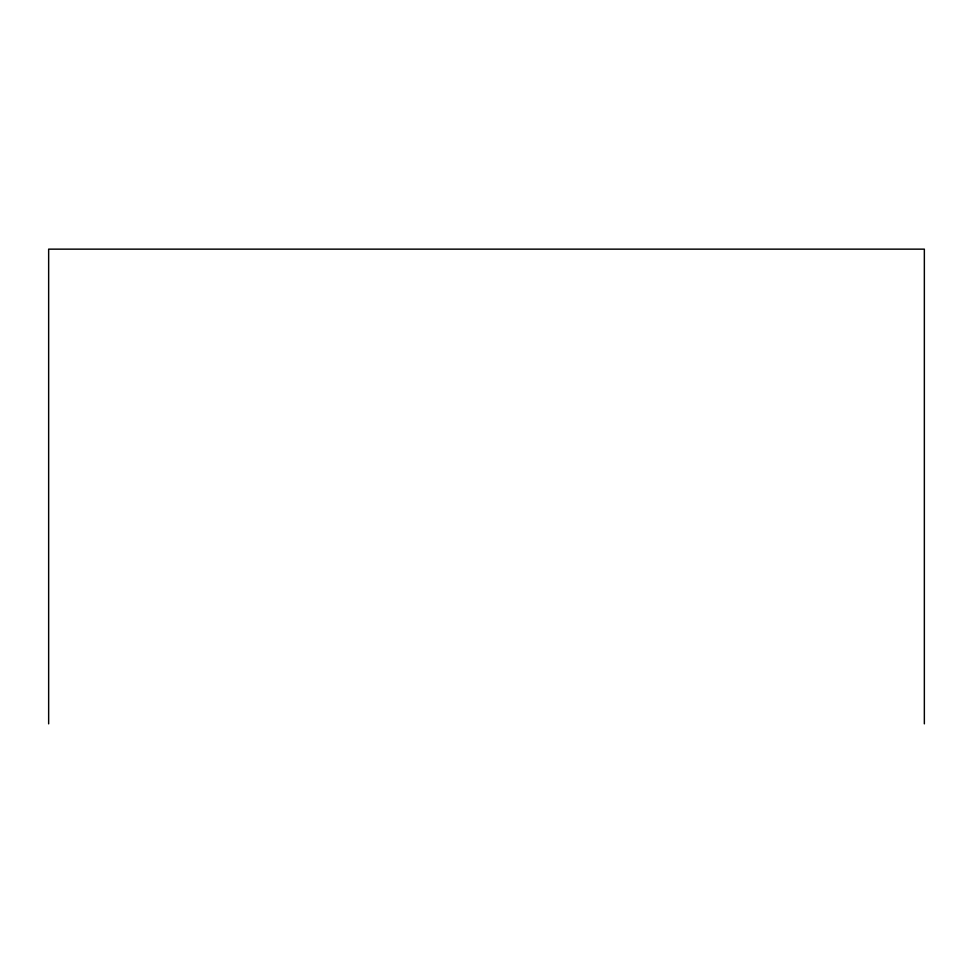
<?xml version="1.0" encoding="UTF-8"?>
<svg xmlns="http://www.w3.org/2000/svg" width="973" height="973" viewBox="0 0 973 973"><rect width="100%" height="100%" fill="white"/><g stroke="black" fill="none" stroke-linecap="round" stroke-linejoin="round"><path stroke-width="1.46" d="M924.35 723.851L924.35 249.149L48.65 249.149L48.65 723.851"/></g></svg>
